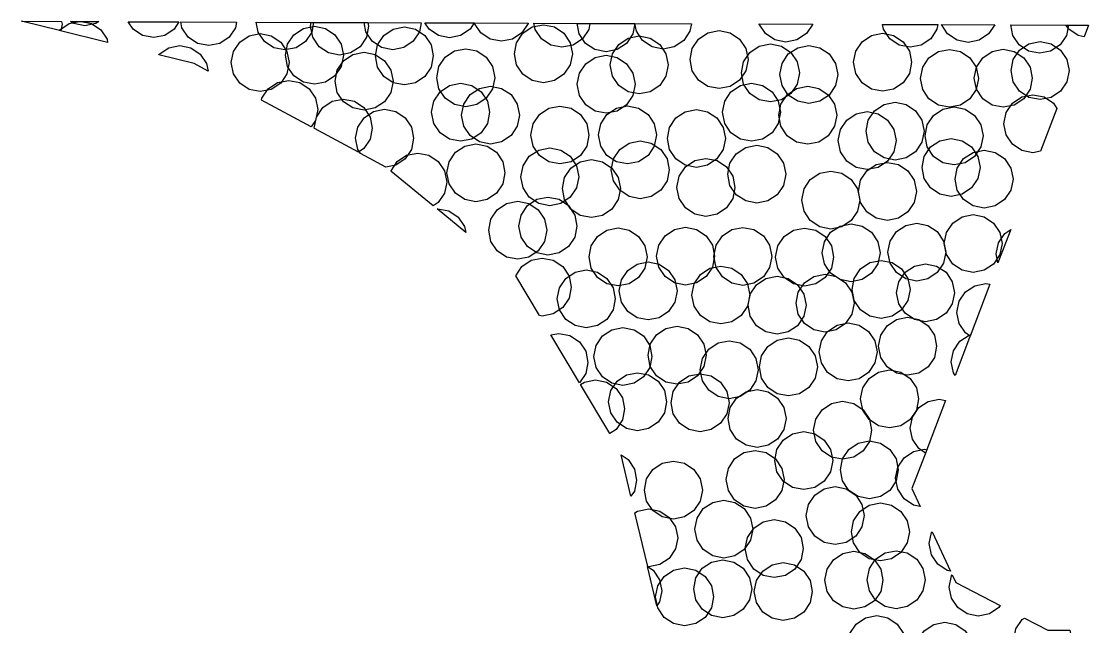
# Model space of a CAD drawing. Header units: millimetres. Extents: x -64 to 65, y -33 to 54.
# Drawn here: x -53.25 to -31.16, y 41.83 to 54.36 of the extents above; entities that cross this region are included whole.
import ezdxf

# ---------------------------------------------------------------- set-up
doc = ezdxf.new("R2010")
doc.units = ezdxf.units.MM

msp = doc.modelspace()

# ---------------------------------------------------------------- linework, layer by layer
for points in [[(-53.247, 54.363), (-52.415, 54.36), (-52.403, 54.302), (-52.431, 54.163), (-53.247, 54.363)], [(-52.463, 54.171), (-52.452, 54.187), (-52.258, 54.317), (-52.048, 54.359), (-52.007, 54.358), (-51.798, 54.317), (-51.604, 54.187), (-51.474, 53.992), (-51.461, 53.926), (-52.463, 54.171)], [(-51.644, 54.357), (-51.704, 54.316), (-51.934, 54.271), (-52.164, 54.316), (-52.228, 54.359), (-51.644, 54.357)], [(-49.985, 54.351), (-50.084, 54.202), (-50.279, 54.072), (-50.508, 54.026), (-50.738, 54.072), (-50.933, 54.202), (-51.035, 54.355), (-49.985, 54.351)], [(-48.793, 54.347), (-48.816, 54.231), (-48.946, 54.036), (-49.14, 53.906), (-49.37, 53.86), (-49.6, 53.906), (-49.794, 54.036), (-49.924, 54.231), (-49.948, 54.351), (-48.793, 54.347)], [(-47.198, 54.341), (-47.237, 54.141), (-47.367, 53.946), (-47.562, 53.816), (-47.792, 53.77), (-48.021, 53.816), (-48.216, 53.946), (-48.346, 54.141), (-48.387, 54.345), (-47.198, 54.341)], [(-46.076, 54.337), (-46.062, 54.262), (-46.107, 54.032), (-46.237, 53.838), (-46.432, 53.708), (-46.662, 53.662), (-46.891, 53.708), (-47.086, 53.838), (-47.216, 54.032), (-47.262, 54.262), (-47.246, 54.341), (-46.076, 54.337)], [(-44.97, 54.333), (-45.007, 54.145), (-45.137, 53.951), (-45.332, 53.821), (-45.562, 53.775), (-45.791, 53.821), (-45.986, 53.951), (-46.116, 54.145), (-46.154, 54.337), (-44.97, 54.333)], [(-46.628, 53.43), (-46.758, 53.236), (-46.952, 53.106), (-47.182, 53.06), (-47.411, 53.106), (-47.606, 53.236), (-47.736, 53.43), (-47.782, 53.66), (-47.736, 53.89), (-47.606, 54.084), (-47.411, 54.214), (-47.182, 54.26), (-46.952, 54.214), (-46.758, 54.084), (-46.628, 53.89), (-46.582, 53.66), (-46.628, 53.43)], [(-44.766, 53.416), (-44.896, 53.221), (-45.091, 53.091), (-45.321, 53.046), (-45.55, 53.091), (-45.745, 53.221), (-45.875, 53.416), (-45.921, 53.646), (-45.875, 53.875), (-45.745, 54.07), (-45.55, 54.2), (-45.321, 54.246), (-45.091, 54.2), (-44.896, 54.07), (-44.766, 53.875), (-44.721, 53.646), (-44.766, 53.416)], [(-43.875, 54.329), (-43.961, 54.2), (-44.156, 54.07), (-44.386, 54.024), (-44.615, 54.07), (-44.81, 54.2), (-44.898, 54.333), (-43.875, 54.329)], [(-42.758, 54.325), (-42.758, 54.321), (-42.888, 54.127), (-43.083, 53.997), (-43.313, 53.951), (-43.542, 53.997), (-43.737, 54.127), (-43.867, 54.321), (-43.868, 54.329), (-42.758, 54.325)], [(-41.89, 53.462), (-42.02, 53.267), (-42.215, 53.137), (-42.444, 53.091), (-42.674, 53.137), (-42.869, 53.267), (-42.999, 53.462), (-43.044, 53.691), (-42.999, 53.921), (-42.869, 54.115), (-42.674, 54.246), (-42.444, 54.291), (-42.215, 54.246), (-42.02, 54.115), (-41.89, 53.921), (-41.844, 53.691), (-41.89, 53.462)], [(-41.48, 54.32), (-41.505, 54.197), (-41.635, 54.003), (-41.83, 53.873), (-42.059, 53.827), (-42.289, 53.873), (-42.483, 54.003), (-42.614, 54.197), (-42.639, 54.325), (-41.48, 54.32)], [(-40.55, 54.317), (-40.593, 54.101), (-40.723, 53.907), (-40.917, 53.777), (-41.147, 53.731), (-41.377, 53.777), (-41.571, 53.907), (-41.701, 54.101), (-41.745, 54.321), (-40.55, 54.317)], [(-39.379, 54.313), (-39.41, 54.158), (-39.54, 53.963), (-39.735, 53.833), (-39.965, 53.787), (-40.194, 53.833), (-40.389, 53.963), (-40.519, 54.158), (-40.551, 54.317), (-39.379, 54.313)], [(-38.253, 53.34), (-38.383, 53.145), (-38.578, 53.015), (-38.807, 52.97), (-39.037, 53.015), (-39.232, 53.145), (-39.362, 53.34), (-39.407, 53.57), (-39.362, 53.799), (-39.232, 53.994), (-39.037, 54.124), (-38.807, 54.17), (-38.578, 54.124), (-38.383, 53.994), (-38.253, 53.799), (-38.207, 53.57), (-38.253, 53.34)], [(-36.87, 54.304), (-37, 54.11), (-37.195, 53.98), (-37.424, 53.934), (-37.654, 53.98), (-37.848, 54.11), (-37.979, 54.304), (-37.979, 54.308), (-36.87, 54.304)], [(-34.87, 53.285), (-35, 53.091), (-35.195, 52.961), (-35.424, 52.915), (-35.654, 52.961), (-35.849, 53.091), (-35.979, 53.285), (-36.024, 53.515), (-35.979, 53.745), (-35.849, 53.939), (-35.654, 54.069), (-35.424, 54.115), (-35.195, 54.069), (-35, 53.939), (-34.87, 53.745), (-34.824, 53.515), (-34.87, 53.285)], [(-34.278, 54.295), (-34.298, 54.198), (-34.428, 54.003), (-34.622, 53.873), (-34.852, 53.827), (-35.082, 53.873), (-35.276, 54.003), (-35.406, 54.198), (-35.426, 54.299), (-34.278, 54.295)], [(-33.104, 54.29), (-33.229, 54.103), (-33.424, 53.973), (-33.653, 53.928), (-33.883, 53.973), (-34.078, 54.103), (-34.205, 54.294), (-33.104, 54.29)], [(-31.579, 54.285), (-31.621, 54.071), (-31.751, 53.877), (-31.946, 53.747), (-32.176, 53.701), (-32.405, 53.747), (-32.6, 53.877), (-32.73, 54.071), (-32.773, 54.289), (-31.579, 54.285)], [(-31.159, 54.283), (-31.251, 54.043), (-31.377, 54.068), (-31.571, 54.198), (-31.63, 54.285), (-31.159, 54.283)], [(-47.75, 53.279), (-47.88, 53.085), (-48.075, 52.955), (-48.304, 52.909), (-48.534, 52.955), (-48.728, 53.085), (-48.859, 53.279), (-48.904, 53.509), (-48.859, 53.739), (-48.728, 53.933), (-48.534, 54.063), (-48.304, 54.109), (-48.075, 54.063), (-47.88, 53.933), (-47.75, 53.739), (-47.704, 53.509), (-47.75, 53.279)], [(-39.907, 53.23), (-40.037, 53.036), (-40.231, 52.905), (-40.461, 52.86), (-40.691, 52.905), (-40.885, 53.036), (-41.015, 53.23), (-41.061, 53.46), (-41.015, 53.689), (-40.885, 53.884), (-40.691, 54.014), (-40.461, 54.06), (-40.231, 54.014), (-40.037, 53.884), (-39.907, 53.689), (-39.861, 53.46), (-39.907, 53.23)], [(-37.192, 53.065), (-37.322, 52.871), (-37.516, 52.741), (-37.746, 52.695), (-37.976, 52.741), (-38.17, 52.871), (-38.3, 53.065), (-38.346, 53.295), (-38.3, 53.525), (-38.17, 53.719), (-37.976, 53.849), (-37.746, 53.895), (-37.516, 53.849), (-37.322, 53.719), (-37.192, 53.525), (-37.146, 53.295), (-37.192, 53.065)], [(-31.611, 53.114), (-31.741, 52.919), (-31.935, 52.789), (-32.165, 52.743), (-32.395, 52.789), (-32.589, 52.919), (-32.719, 53.114), (-32.765, 53.343), (-32.719, 53.573), (-32.589, 53.768), (-32.395, 53.898), (-32.165, 53.943), (-31.935, 53.898), (-31.741, 53.768), (-31.611, 53.573), (-31.565, 53.343), (-31.611, 53.114)], [(-50.404, 53.668), (-50.392, 53.686), (-50.198, 53.816), (-49.968, 53.862), (-49.739, 53.816), (-49.544, 53.686), (-49.414, 53.491), (-49.382, 53.333), (-49.672, 53.489), (-49.672, 53.489), (-50.404, 53.668)], [(-45.601, 52.893), (-45.731, 52.699), (-45.926, 52.569), (-46.155, 52.523), (-46.385, 52.569), (-46.58, 52.699), (-46.71, 52.893), (-46.755, 53.123), (-46.71, 53.353), (-46.58, 53.547), (-46.385, 53.677), (-46.155, 53.723), (-45.926, 53.677), (-45.731, 53.547), (-45.601, 53.353), (-45.555, 53.123), (-45.601, 52.893)], [(-43.497, 52.966), (-43.627, 52.771), (-43.821, 52.641), (-44.051, 52.595), (-44.281, 52.641), (-44.475, 52.771), (-44.605, 52.966), (-44.651, 53.195), (-44.605, 53.425), (-44.475, 53.62), (-44.281, 53.75), (-44.051, 53.795), (-43.821, 53.75), (-43.627, 53.62), (-43.497, 53.425), (-43.451, 53.195), (-43.497, 52.966)], [(-36.397, 53.033), (-36.527, 52.838), (-36.722, 52.708), (-36.951, 52.662), (-37.181, 52.708), (-37.375, 52.838), (-37.505, 53.033), (-37.551, 53.262), (-37.505, 53.492), (-37.375, 53.687), (-37.181, 53.817), (-36.951, 53.862), (-36.722, 53.817), (-36.527, 53.687), (-36.397, 53.492), (-36.351, 53.262), (-36.397, 53.033)], [(-33.485, 52.953), (-33.615, 52.759), (-33.81, 52.629), (-34.039, 52.583), (-34.269, 52.629), (-34.464, 52.759), (-34.594, 52.953), (-34.639, 53.183), (-34.594, 53.413), (-34.464, 53.607), (-34.269, 53.737), (-34.039, 53.783), (-33.81, 53.737), (-33.615, 53.607), (-33.485, 53.413), (-33.439, 53.183), (-33.485, 52.953)], [(-32.373, 52.956), (-32.503, 52.761), (-32.698, 52.631), (-32.928, 52.586), (-33.157, 52.631), (-33.352, 52.761), (-33.482, 52.956), (-33.528, 53.186), (-33.482, 53.415), (-33.352, 53.61), (-33.157, 53.74), (-32.928, 53.786), (-32.698, 53.74), (-32.503, 53.61), (-32.373, 53.415), (-32.328, 53.186), (-32.373, 52.956)], [(-40.589, 52.831), (-40.72, 52.636), (-40.914, 52.506), (-41.144, 52.461), (-41.373, 52.506), (-41.568, 52.636), (-41.698, 52.831), (-41.744, 53.061), (-41.698, 53.29), (-41.568, 53.485), (-41.373, 53.615), (-41.144, 53.661), (-40.914, 53.615), (-40.72, 53.485), (-40.589, 53.29), (-40.544, 53.061), (-40.589, 52.831)], [(-48.274, 52.734), (-48.267, 52.771), (-48.137, 52.965), (-47.943, 53.095), (-47.713, 53.141), (-47.483, 53.095), (-47.289, 52.965), (-47.159, 52.771), (-47.113, 52.541), (-47.159, 52.311), (-47.247, 52.179), (-48.274, 52.734)], [(-43.601, 52.25), (-43.731, 52.055), (-43.926, 51.925), (-44.156, 51.88), (-44.385, 51.925), (-44.58, 52.055), (-44.71, 52.25), (-44.756, 52.48), (-44.71, 52.709), (-44.58, 52.904), (-44.385, 53.034), (-44.156, 53.08), (-43.926, 53.034), (-43.731, 52.904), (-43.601, 52.709), (-43.556, 52.48), (-43.601, 52.25)], [(-42.983, 52.192), (-43.113, 51.997), (-43.308, 51.867), (-43.538, 51.821), (-43.767, 51.867), (-43.962, 51.997), (-44.092, 52.192), (-44.138, 52.421), (-44.092, 52.651), (-43.962, 52.846), (-43.767, 52.976), (-43.538, 53.021), (-43.308, 52.976), (-43.113, 52.846), (-42.983, 52.651), (-42.938, 52.421), (-42.983, 52.192)], [(-37.582, 52.25), (-37.712, 52.056), (-37.907, 51.926), (-38.137, 51.88), (-38.366, 51.926), (-38.561, 52.056), (-38.691, 52.25), (-38.737, 52.48), (-38.691, 52.71), (-38.561, 52.904), (-38.366, 53.034), (-38.137, 53.08), (-37.907, 53.034), (-37.712, 52.904), (-37.582, 52.71), (-37.537, 52.48), (-37.582, 52.25)], [(-36.419, 52.19), (-36.549, 51.995), (-36.743, 51.865), (-36.973, 51.82), (-37.203, 51.865), (-37.397, 51.995), (-37.527, 52.19), (-37.573, 52.42), (-37.527, 52.649), (-37.397, 52.844), (-37.203, 52.974), (-36.973, 53.02), (-36.743, 52.974), (-36.549, 52.844), (-36.419, 52.649), (-36.373, 52.42), (-36.419, 52.19)], [(-32.154, 51.676), (-32.313, 51.644), (-32.542, 51.69), (-32.737, 51.82), (-32.867, 52.015), (-32.913, 52.244), (-32.867, 52.474), (-32.737, 52.668), (-32.542, 52.799), (-32.313, 52.844), (-32.083, 52.799), (-31.888, 52.668), (-31.816, 52.561), (-32.154, 51.676)], [(-47.182, 52.144), (-47.184, 52.152), (-47.138, 52.382), (-47.008, 52.577), (-46.813, 52.707), (-46.584, 52.752), (-46.354, 52.707), (-46.159, 52.577), (-46.029, 52.382), (-45.984, 52.152), (-46.029, 51.923), (-46.159, 51.728), (-46.272, 51.653), (-47.182, 52.144)], [(-41.546, 51.78), (-41.676, 51.585), (-41.871, 51.455), (-42.1, 51.41), (-42.33, 51.455), (-42.525, 51.585), (-42.655, 51.78), (-42.7, 52.01), (-42.655, 52.239), (-42.525, 52.434), (-42.33, 52.564), (-42.1, 52.61), (-41.871, 52.564), (-41.676, 52.434), (-41.546, 52.239), (-41.5, 52.01), (-41.546, 51.78)], [(-40.148, 51.782), (-40.278, 51.587), (-40.473, 51.457), (-40.702, 51.411), (-40.932, 51.457), (-41.127, 51.587), (-41.257, 51.782), (-41.302, 52.011), (-41.257, 52.241), (-41.127, 52.436), (-40.932, 52.566), (-40.702, 52.611), (-40.473, 52.566), (-40.278, 52.436), (-40.148, 52.241), (-40.102, 52.011), (-40.148, 51.782)], [(-34.61, 51.859), (-34.74, 51.665), (-34.935, 51.535), (-35.164, 51.489), (-35.394, 51.535), (-35.589, 51.665), (-35.719, 51.859), (-35.764, 52.089), (-35.719, 52.319), (-35.589, 52.513), (-35.394, 52.643), (-35.164, 52.689), (-34.935, 52.643), (-34.74, 52.513), (-34.61, 52.319), (-34.564, 52.089), (-34.61, 51.859)], [(-33.39, 51.762), (-33.52, 51.567), (-33.715, 51.437), (-33.944, 51.391), (-34.174, 51.437), (-34.368, 51.567), (-34.498, 51.762), (-34.544, 51.991), (-34.498, 52.221), (-34.368, 52.415), (-34.174, 52.546), (-33.944, 52.591), (-33.715, 52.546), (-33.52, 52.415), (-33.39, 52.221), (-33.344, 51.991), (-33.39, 51.762)], [(-46.228, 51.629), (-46.284, 51.713), (-46.329, 51.942), (-46.284, 52.172), (-46.153, 52.367), (-45.959, 52.497), (-45.729, 52.542), (-45.5, 52.497), (-45.305, 52.367), (-45.175, 52.172), (-45.129, 51.942), (-45.175, 51.713), (-45.305, 51.518), (-45.5, 51.388), (-45.705, 51.347), (-46.228, 51.629)], [(-38.724, 51.709), (-38.854, 51.514), (-39.049, 51.384), (-39.278, 51.339), (-39.508, 51.384), (-39.703, 51.514), (-39.833, 51.709), (-39.878, 51.939), (-39.833, 52.168), (-39.703, 52.363), (-39.508, 52.493), (-39.278, 52.539), (-39.049, 52.493), (-38.854, 52.363), (-38.724, 52.168), (-38.678, 51.939), (-38.724, 51.709)], [(-35.189, 51.664), (-35.319, 51.47), (-35.514, 51.34), (-35.743, 51.294), (-35.973, 51.34), (-36.167, 51.47), (-36.297, 51.664), (-36.343, 51.894), (-36.297, 52.124), (-36.167, 52.318), (-35.973, 52.448), (-35.743, 52.494), (-35.514, 52.448), (-35.319, 52.318), (-35.189, 52.124), (-35.143, 51.894), (-35.189, 51.664)], [(-33.452, 51.108), (-33.582, 50.914), (-33.777, 50.784), (-34.007, 50.738), (-34.236, 50.784), (-34.431, 50.914), (-34.561, 51.108), (-34.607, 51.338), (-34.561, 51.568), (-34.431, 51.762), (-34.236, 51.892), (-34.007, 51.938), (-33.777, 51.892), (-33.582, 51.762), (-33.452, 51.568), (-33.407, 51.338), (-33.452, 51.108)], [(-43.284, 50.998), (-43.415, 50.803), (-43.609, 50.673), (-43.839, 50.628), (-44.068, 50.673), (-44.263, 50.803), (-44.393, 50.998), (-44.439, 51.228), (-44.393, 51.457), (-44.263, 51.652), (-44.068, 51.782), (-43.839, 51.828), (-43.609, 51.782), (-43.415, 51.652), (-43.284, 51.457), (-43.239, 51.228), (-43.284, 50.998)], [(-41.757, 50.915), (-41.887, 50.721), (-42.082, 50.591), (-42.311, 50.545), (-42.541, 50.591), (-42.735, 50.721), (-42.865, 50.915), (-42.911, 51.145), (-42.865, 51.374), (-42.735, 51.569), (-42.541, 51.699), (-42.311, 51.745), (-42.082, 51.699), (-41.887, 51.569), (-41.757, 51.374), (-41.711, 51.145), (-41.757, 50.915)], [(-39.885, 51.059), (-40.015, 50.865), (-40.21, 50.734), (-40.44, 50.689), (-40.669, 50.734), (-40.864, 50.865), (-40.994, 51.059), (-41.04, 51.289), (-40.994, 51.518), (-40.864, 51.713), (-40.669, 51.843), (-40.44, 51.889), (-40.21, 51.843), (-40.015, 51.713), (-39.885, 51.518), (-39.84, 51.289), (-39.885, 51.059)], [(-37.473, 50.968), (-37.603, 50.774), (-37.798, 50.644), (-38.027, 50.598), (-38.257, 50.644), (-38.452, 50.774), (-38.582, 50.968), (-38.627, 51.198), (-38.582, 51.428), (-38.452, 51.622), (-38.257, 51.752), (-38.027, 51.798), (-37.798, 51.752), (-37.603, 51.622), (-37.473, 51.428), (-37.427, 51.198), (-37.473, 50.968)], [(-32.768, 50.867), (-32.898, 50.672), (-33.093, 50.542), (-33.323, 50.496), (-33.552, 50.542), (-33.747, 50.672), (-33.877, 50.867), (-33.923, 51.096), (-33.877, 51.326), (-33.747, 51.521), (-33.552, 51.651), (-33.323, 51.696), (-33.093, 51.651), (-32.898, 51.521), (-32.768, 51.326), (-32.723, 51.096), (-32.768, 50.867)], [(-45.598, 51.261), (-45.597, 51.267), (-45.467, 51.461), (-45.273, 51.591), (-45.043, 51.637), (-44.813, 51.591), (-44.619, 51.461), (-44.489, 51.267), (-44.443, 51.037), (-44.489, 50.808), (-44.619, 50.613), (-44.722, 50.544), (-45.598, 51.261)], [(-40.896, 50.672), (-41.026, 50.477), (-41.221, 50.347), (-41.451, 50.301), (-41.68, 50.347), (-41.875, 50.477), (-42.005, 50.672), (-42.051, 50.901), (-42.005, 51.131), (-41.875, 51.325), (-41.68, 51.456), (-41.451, 51.501), (-41.221, 51.456), (-41.026, 51.325), (-40.896, 51.131), (-40.851, 50.901), (-40.896, 50.672)], [(-38.525, 50.696), (-38.655, 50.501), (-38.85, 50.371), (-39.079, 50.325), (-39.309, 50.371), (-39.504, 50.501), (-39.634, 50.696), (-39.679, 50.925), (-39.634, 51.155), (-39.504, 51.35), (-39.309, 51.48), (-39.079, 51.525), (-38.85, 51.48), (-38.655, 51.35), (-38.525, 51.155), (-38.479, 50.925), (-38.525, 50.696)], [(-35.941, 50.433), (-36.071, 50.239), (-36.266, 50.109), (-36.496, 50.063), (-36.725, 50.109), (-36.92, 50.239), (-37.05, 50.433), (-37.096, 50.663), (-37.05, 50.893), (-36.92, 51.087), (-36.725, 51.217), (-36.496, 51.263), (-36.266, 51.217), (-36.071, 51.087), (-35.941, 50.893), (-35.896, 50.663), (-35.941, 50.433)], [(-34.771, 50.613), (-34.901, 50.418), (-35.096, 50.288), (-35.325, 50.242), (-35.555, 50.288), (-35.749, 50.418), (-35.88, 50.613), (-35.925, 50.842), (-35.88, 51.072), (-35.749, 51.266), (-35.555, 51.396), (-35.325, 51.442), (-35.096, 51.396), (-34.901, 51.266), (-34.771, 51.072), (-34.725, 50.842), (-34.771, 50.613)], [(-42.421, 49.807), (-42.551, 49.613), (-42.746, 49.483), (-42.975, 49.437), (-43.205, 49.483), (-43.4, 49.613), (-43.53, 49.807), (-43.575, 50.037), (-43.53, 50.267), (-43.4, 50.461), (-43.205, 50.591), (-42.975, 50.637), (-42.746, 50.591), (-42.551, 50.461), (-42.421, 50.267), (-42.375, 50.037), (-42.421, 49.807)], [(-41.796, 49.895), (-41.926, 49.701), (-42.12, 49.571), (-42.35, 49.525), (-42.58, 49.571), (-42.774, 49.701), (-42.904, 49.895), (-42.95, 50.125), (-42.904, 50.354), (-42.774, 50.549), (-42.58, 50.679), (-42.35, 50.725), (-42.12, 50.679), (-41.926, 50.549), (-41.796, 50.354), (-41.75, 50.125), (-41.796, 49.895)], [(-44.645, 50.482), (-44.629, 50.485), (-44.4, 50.439), (-44.205, 50.309), (-44.075, 50.114), (-44.051, 49.995), (-44.645, 50.482)], [(-32.995, 49.534), (-33.125, 49.339), (-33.319, 49.209), (-33.549, 49.163), (-33.779, 49.209), (-33.973, 49.339), (-34.103, 49.534), (-34.149, 49.763), (-34.103, 49.993), (-33.973, 50.188), (-33.779, 50.318), (-33.549, 50.363), (-33.319, 50.318), (-33.125, 50.188), (-32.995, 49.993), (-32.949, 49.763), (-32.995, 49.534)], [(-35.521, 49.342), (-35.651, 49.148), (-35.845, 49.017), (-36.075, 48.972), (-36.304, 49.017), (-36.499, 49.148), (-36.629, 49.342), (-36.675, 49.572), (-36.629, 49.801), (-36.499, 49.996), (-36.304, 50.126), (-36.075, 50.172), (-35.845, 50.126), (-35.651, 49.996), (-35.521, 49.801), (-35.475, 49.572), (-35.521, 49.342)], [(-34.161, 49.356), (-34.291, 49.161), (-34.486, 49.031), (-34.715, 48.985), (-34.945, 49.031), (-35.139, 49.161), (-35.27, 49.356), (-35.315, 49.585), (-35.27, 49.815), (-35.139, 50.01), (-34.945, 50.14), (-34.715, 50.185), (-34.486, 50.14), (-34.291, 50.01), (-34.161, 49.815), (-34.115, 49.585), (-34.161, 49.356)], [(-40.344, 49.255), (-40.474, 49.06), (-40.669, 48.93), (-40.898, 48.885), (-41.128, 48.93), (-41.323, 49.06), (-41.453, 49.255), (-41.498, 49.485), (-41.453, 49.714), (-41.323, 49.909), (-41.128, 50.039), (-40.898, 50.085), (-40.669, 50.039), (-40.474, 49.909), (-40.344, 49.714), (-40.298, 49.485), (-40.344, 49.255)], [(-38.947, 49.272), (-39.077, 49.078), (-39.272, 48.948), (-39.502, 48.902), (-39.731, 48.948), (-39.926, 49.078), (-40.056, 49.272), (-40.102, 49.502), (-40.056, 49.732), (-39.926, 49.926), (-39.731, 50.056), (-39.502, 50.102), (-39.272, 50.056), (-39.077, 49.926), (-38.947, 49.732), (-38.902, 49.502), (-38.947, 49.272)], [(-37.761, 49.267), (-37.891, 49.073), (-38.085, 48.943), (-38.315, 48.897), (-38.545, 48.943), (-38.739, 49.073), (-38.869, 49.267), (-38.915, 49.497), (-38.869, 49.727), (-38.739, 49.921), (-38.545, 50.051), (-38.315, 50.097), (-38.085, 50.051), (-37.891, 49.921), (-37.761, 49.727), (-37.715, 49.497), (-37.761, 49.267)], [(-36.483, 49.254), (-36.613, 49.059), (-36.808, 48.929), (-37.037, 48.883), (-37.267, 48.929), (-37.462, 49.059), (-37.592, 49.254), (-37.637, 49.483), (-37.592, 49.713), (-37.462, 49.908), (-37.267, 50.038), (-37.037, 50.083), (-36.808, 50.038), (-36.613, 49.908), (-36.483, 49.713), (-36.437, 49.483), (-36.483, 49.254)], [(-33.036, 49.363), (-33.072, 49.548), (-33.027, 49.777), (-32.897, 49.972), (-32.772, 50.055), (-33.036, 49.363)], [(-43.017, 49.098), (-42.892, 49.286), (-42.697, 49.416), (-42.468, 49.461), (-42.238, 49.416), (-42.043, 49.286), (-41.913, 49.091), (-41.868, 48.861), (-41.913, 48.632), (-42.043, 48.437), (-42.238, 48.307), (-42.468, 48.261), (-42.526, 48.273), (-43.017, 49.098)], [(-39.721, 48.553), (-39.851, 48.358), (-40.046, 48.228), (-40.275, 48.182), (-40.505, 48.228), (-40.699, 48.358), (-40.83, 48.553), (-40.875, 48.782), (-40.83, 49.012), (-40.699, 49.206), (-40.505, 49.337), (-40.275, 49.382), (-40.046, 49.337), (-39.851, 49.206), (-39.721, 49.012), (-39.675, 48.782), (-39.721, 48.553)], [(-38.217, 48.469), (-38.347, 48.274), (-38.542, 48.144), (-38.771, 48.098), (-39.001, 48.144), (-39.195, 48.274), (-39.325, 48.469), (-39.371, 48.698), (-39.325, 48.928), (-39.195, 49.122), (-39.001, 49.253), (-38.771, 49.298), (-38.542, 49.253), (-38.347, 49.122), (-38.217, 48.928), (-38.171, 48.698), (-38.217, 48.469)], [(-34.901, 48.584), (-35.031, 48.389), (-35.225, 48.259), (-35.455, 48.214), (-35.685, 48.259), (-35.879, 48.389), (-36.009, 48.584), (-36.055, 48.814), (-36.009, 49.043), (-35.879, 49.238), (-35.685, 49.368), (-35.455, 49.414), (-35.225, 49.368), (-35.031, 49.238), (-34.901, 49.043), (-34.855, 48.814), (-34.901, 48.584)], [(-33.981, 48.514), (-34.111, 48.319), (-34.305, 48.189), (-34.535, 48.144), (-34.765, 48.189), (-34.959, 48.319), (-35.089, 48.514), (-35.135, 48.744), (-35.089, 48.973), (-34.959, 49.168), (-34.765, 49.298), (-34.535, 49.344), (-34.305, 49.298), (-34.111, 49.168), (-33.981, 48.973), (-33.935, 48.744), (-33.981, 48.514)], [(-41.002, 48.389), (-41.133, 48.194), (-41.327, 48.064), (-41.557, 48.018), (-41.786, 48.064), (-41.981, 48.194), (-42.111, 48.389), (-42.157, 48.618), (-42.111, 48.848), (-41.981, 49.043), (-41.786, 49.173), (-41.557, 49.218), (-41.327, 49.173), (-41.133, 49.043), (-41.002, 48.848), (-40.957, 48.618), (-41.002, 48.389)], [(-37.054, 48.258), (-37.184, 48.063), (-37.379, 47.933), (-37.608, 47.887), (-37.838, 47.933), (-38.033, 48.063), (-38.163, 48.258), (-38.208, 48.487), (-38.163, 48.717), (-38.033, 48.911), (-37.838, 49.042), (-37.608, 49.087), (-37.379, 49.042), (-37.184, 48.911), (-37.054, 48.717), (-37.008, 48.487), (-37.054, 48.258)], [(-36.06, 48.299), (-36.19, 48.105), (-36.384, 47.975), (-36.614, 47.929), (-36.844, 47.975), (-37.038, 48.105), (-37.168, 48.299), (-37.214, 48.529), (-37.168, 48.759), (-37.038, 48.953), (-36.844, 49.083), (-36.614, 49.129), (-36.384, 49.083), (-36.19, 48.953), (-36.06, 48.759), (-36.014, 48.529), (-36.06, 48.299)], [(-33.613, 47.849), (-33.709, 47.913), (-33.839, 48.107), (-33.885, 48.337), (-33.839, 48.567), (-33.709, 48.761), (-33.514, 48.891), (-33.285, 48.937), (-33.204, 48.921), (-33.613, 47.849)], [(-34.35, 47.406), (-34.481, 47.212), (-34.675, 47.081), (-34.905, 47.036), (-35.134, 47.081), (-35.329, 47.212), (-35.459, 47.406), (-35.505, 47.636), (-35.459, 47.865), (-35.329, 48.06), (-35.134, 48.19), (-34.905, 48.236), (-34.675, 48.19), (-34.481, 48.06), (-34.35, 47.865), (-34.305, 47.636), (-34.35, 47.406)], [(-40.243, 47.196), (-40.373, 47.002), (-40.567, 46.872), (-40.797, 46.826), (-41.027, 46.872), (-41.221, 47.002), (-41.351, 47.196), (-41.397, 47.426), (-41.351, 47.655), (-41.221, 47.85), (-41.027, 47.98), (-40.797, 48.026), (-40.567, 47.98), (-40.373, 47.85), (-40.243, 47.655), (-40.197, 47.426), (-40.243, 47.196)], [(-39.122, 47.22), (-39.252, 47.025), (-39.447, 46.895), (-39.677, 46.85), (-39.906, 46.895), (-40.101, 47.025), (-40.231, 47.22), (-40.277, 47.45), (-40.231, 47.679), (-40.101, 47.874), (-39.906, 48.004), (-39.677, 48.05), (-39.447, 48.004), (-39.252, 47.874), (-39.122, 47.679), (-39.077, 47.45), (-39.122, 47.22)], [(-35.583, 47.291), (-35.713, 47.096), (-35.907, 46.966), (-36.137, 46.92), (-36.366, 46.966), (-36.561, 47.096), (-36.691, 47.291), (-36.737, 47.52), (-36.691, 47.75), (-36.561, 47.945), (-36.366, 48.075), (-36.137, 48.12), (-35.907, 48.075), (-35.713, 47.945), (-35.583, 47.75), (-35.537, 47.52), (-35.583, 47.291)], [(-42.287, 47.872), (-42.123, 47.904), (-41.893, 47.859), (-41.698, 47.729), (-41.568, 47.534), (-41.523, 47.304), (-41.568, 47.075), (-41.697, 46.882), (-42.287, 47.872)], [(-38.044, 46.922), (-38.174, 46.727), (-38.369, 46.597), (-38.599, 46.552), (-38.828, 46.597), (-39.023, 46.727), (-39.153, 46.922), (-39.199, 47.152), (-39.153, 47.381), (-39.023, 47.576), (-38.828, 47.706), (-38.599, 47.752), (-38.369, 47.706), (-38.174, 47.576), (-38.044, 47.381), (-37.999, 47.152), (-38.044, 46.922)], [(-36.82, 46.979), (-36.95, 46.784), (-37.145, 46.654), (-37.374, 46.608), (-37.604, 46.654), (-37.799, 46.784), (-37.929, 46.979), (-37.974, 47.208), (-37.929, 47.438), (-37.799, 47.633), (-37.604, 47.763), (-37.374, 47.808), (-37.145, 47.763), (-36.95, 47.633), (-36.82, 47.438), (-36.774, 47.208), (-36.82, 46.979)], [(-33.924, 47.034), (-33.957, 47.085), (-34.003, 47.314), (-33.957, 47.544), (-33.827, 47.739), (-33.633, 47.869), (-33.603, 47.875), (-33.924, 47.034)], [(-39.94, 46.26), (-40.07, 46.065), (-40.265, 45.935), (-40.494, 45.889), (-40.724, 45.935), (-40.918, 46.065), (-41.048, 46.26), (-41.094, 46.489), (-41.048, 46.719), (-40.918, 46.914), (-40.724, 47.044), (-40.494, 47.089), (-40.265, 47.044), (-40.07, 46.914), (-39.94, 46.719), (-39.894, 46.489), (-39.94, 46.26)], [(-38.648, 46.239), (-38.778, 46.044), (-38.972, 45.914), (-39.202, 45.868), (-39.432, 45.914), (-39.626, 46.044), (-39.756, 46.239), (-39.802, 46.468), (-39.756, 46.698), (-39.626, 46.892), (-39.432, 47.022), (-39.202, 47.068), (-38.972, 47.022), (-38.778, 46.892), (-38.648, 46.698), (-38.602, 46.468), (-38.648, 46.239)], [(-34.724, 46.317), (-34.854, 46.123), (-35.049, 45.993), (-35.278, 45.947), (-35.508, 45.993), (-35.702, 46.123), (-35.832, 46.317), (-35.878, 46.547), (-35.832, 46.777), (-35.702, 46.971), (-35.508, 47.101), (-35.278, 47.147), (-35.049, 47.101), (-34.854, 46.971), (-34.724, 46.777), (-34.678, 46.547), (-34.724, 46.317)], [(-41.673, 46.842), (-41.593, 46.895), (-41.363, 46.941), (-41.134, 46.895), (-40.939, 46.765), (-40.809, 46.57), (-40.763, 46.341), (-40.809, 46.111), (-40.939, 45.917), (-41.07, 45.829), (-41.673, 46.842)], [(-37.467, 45.912), (-37.597, 45.717), (-37.791, 45.587), (-38.021, 45.541), (-38.25, 45.587), (-38.445, 45.717), (-38.575, 45.912), (-38.621, 46.141), (-38.575, 46.371), (-38.445, 46.565), (-38.25, 46.695), (-38.021, 46.741), (-37.791, 46.695), (-37.597, 46.565), (-37.467, 46.371), (-37.421, 46.141), (-37.467, 45.912)], [(-35.697, 45.667), (-35.827, 45.472), (-36.022, 45.342), (-36.251, 45.297), (-36.481, 45.342), (-36.676, 45.472), (-36.806, 45.667), (-36.851, 45.897), (-36.806, 46.126), (-36.676, 46.321), (-36.481, 46.451), (-36.251, 46.497), (-36.022, 46.451), (-35.827, 46.321), (-35.697, 46.126), (-35.651, 45.897), (-35.697, 45.667)], [(-34.537, 45.426), (-34.675, 45.518), (-34.805, 45.712), (-34.851, 45.942), (-34.805, 46.172), (-34.675, 46.366), (-34.48, 46.496), (-34.251, 46.542), (-34.121, 46.516), (-34.537, 45.426)], [(-36.502, 45.041), (-36.632, 44.846), (-36.826, 44.716), (-37.056, 44.67), (-37.286, 44.716), (-37.48, 44.846), (-37.61, 45.041), (-37.656, 45.27), (-37.61, 45.5), (-37.48, 45.695), (-37.286, 45.825), (-37.056, 45.87), (-36.826, 45.825), (-36.632, 45.695), (-36.502, 45.5), (-36.456, 45.27), (-36.502, 45.041)], [(-35.144, 44.849), (-35.274, 44.654), (-35.468, 44.524), (-35.698, 44.478), (-35.927, 44.524), (-36.122, 44.654), (-36.252, 44.849), (-36.298, 45.078), (-36.252, 45.308), (-36.122, 45.503), (-35.927, 45.633), (-35.698, 45.678), (-35.468, 45.633), (-35.274, 45.503), (-35.144, 45.308), (-35.098, 45.078), (-35.144, 44.849)], [(-34.817, 44.691), (-34.645, 44.323), (-34.785, 44.351), (-34.98, 44.481), (-35.11, 44.676), (-35.155, 44.905), (-35.11, 45.135), (-34.98, 45.33), (-34.785, 45.46), (-34.555, 45.505), (-34.51, 45.496), (-34.817, 44.691)], [(-40.834, 45.387), (-40.69, 45.291), (-40.56, 45.096), (-40.514, 44.866), (-40.56, 44.637), (-40.631, 44.531), (-40.834, 45.387)], [(-37.508, 44.651), (-37.638, 44.456), (-37.832, 44.326), (-38.062, 44.28), (-38.292, 44.326), (-38.486, 44.456), (-38.616, 44.651), (-38.662, 44.88), (-38.616, 45.11), (-38.486, 45.304), (-38.292, 45.435), (-38.062, 45.48), (-37.832, 45.435), (-37.638, 45.304), (-37.508, 45.11), (-37.462, 44.88), (-37.508, 44.651)], [(-39.198, 44.431), (-39.328, 44.236), (-39.523, 44.106), (-39.753, 44.061), (-39.982, 44.106), (-40.177, 44.236), (-40.307, 44.431), (-40.353, 44.661), (-40.307, 44.89), (-40.177, 45.085), (-39.982, 45.215), (-39.753, 45.261), (-39.523, 45.215), (-39.328, 45.085), (-39.198, 44.89), (-39.153, 44.661), (-39.198, 44.431)], [(-35.85, 43.902), (-35.98, 43.707), (-36.175, 43.577), (-36.405, 43.531), (-36.634, 43.577), (-36.829, 43.707), (-36.959, 43.902), (-37.005, 44.131), (-36.959, 44.361), (-36.829, 44.556), (-36.634, 44.686), (-36.405, 44.731), (-36.175, 44.686), (-35.98, 44.556), (-35.85, 44.361), (-35.805, 44.131), (-35.85, 43.902)], [(-38.155, 43.623), (-38.285, 43.428), (-38.48, 43.298), (-38.709, 43.252), (-38.939, 43.298), (-39.134, 43.428), (-39.264, 43.623), (-39.309, 43.852), (-39.264, 44.082), (-39.134, 44.276), (-38.939, 44.406), (-38.709, 44.452), (-38.48, 44.406), (-38.285, 44.276), (-38.155, 44.082), (-38.109, 43.852), (-38.155, 43.623)], [(-40.549, 44.188), (-40.494, 44.225), (-40.264, 44.271), (-40.035, 44.225), (-39.84, 44.095), (-39.71, 43.9), (-39.664, 43.671), (-39.71, 43.441), (-39.84, 43.247), (-40.035, 43.117), (-40.264, 43.071), (-40.285, 43.075), (-40.549, 44.188)], [(-34.915, 43.565), (-35.045, 43.371), (-35.239, 43.24), (-35.469, 43.195), (-35.699, 43.24), (-35.893, 43.371), (-36.023, 43.565), (-36.069, 43.795), (-36.023, 44.024), (-35.893, 44.219), (-35.699, 44.349), (-35.469, 44.395), (-35.239, 44.349), (-35.045, 44.219), (-34.915, 44.024), (-34.869, 43.795), (-34.915, 43.565)], [(-37.11, 43.22), (-37.24, 43.025), (-37.435, 42.895), (-37.665, 42.85), (-37.894, 42.895), (-38.089, 43.025), (-38.219, 43.22), (-38.265, 43.45), (-38.219, 43.679), (-38.089, 43.874), (-37.894, 44.004), (-37.665, 44.05), (-37.435, 44.004), (-37.24, 43.874), (-37.11, 43.679), (-37.065, 43.45), (-37.11, 43.22)], [(-34.015, 42.982), (-34.086, 42.997), (-34.281, 43.127), (-34.411, 43.321), (-34.457, 43.551), (-34.411, 43.781), (-34.399, 43.799), (-34.015, 42.982)], [(-35.463, 42.564), (-35.593, 42.37), (-35.788, 42.24), (-36.017, 42.194), (-36.247, 42.24), (-36.442, 42.37), (-36.572, 42.564), (-36.617, 42.794), (-36.572, 43.024), (-36.442, 43.218), (-36.247, 43.348), (-36.017, 43.394), (-35.788, 43.348), (-35.593, 43.218), (-35.463, 43.024), (-35.417, 42.794), (-35.463, 42.564)], [(-34.588, 42.576), (-34.718, 42.381), (-34.913, 42.251), (-35.142, 42.205), (-35.372, 42.251), (-35.567, 42.381), (-35.697, 42.576), (-35.742, 42.805), (-35.697, 43.035), (-35.567, 43.23), (-35.372, 43.36), (-35.142, 43.405), (-34.913, 43.36), (-34.718, 43.23), (-34.588, 43.035), (-34.542, 42.805), (-34.588, 42.576)], [(-40.286, 43.078), (-40.169, 43), (-40.039, 42.805), (-39.994, 42.576), (-40.039, 42.346), (-40.093, 42.266), (-40.286, 43.078)], [(-38.177, 42.387), (-38.308, 42.192), (-38.502, 42.062), (-38.732, 42.016), (-38.961, 42.062), (-39.156, 42.192), (-39.286, 42.387), (-39.332, 42.616), (-39.286, 42.846), (-39.156, 43.041), (-38.961, 43.171), (-38.732, 43.216), (-38.502, 43.171), (-38.308, 43.041), (-38.177, 42.846), (-38.132, 42.616), (-38.177, 42.387)], [(-36.925, 42.33), (-37.055, 42.136), (-37.25, 42.006), (-37.48, 41.96), (-37.709, 42.006), (-37.904, 42.136), (-38.034, 42.33), (-38.08, 42.56), (-38.034, 42.789), (-37.904, 42.984), (-37.709, 43.114), (-37.48, 43.16), (-37.25, 43.114), (-37.055, 42.984), (-36.925, 42.789), (-36.88, 42.56), (-36.925, 42.33)], [(-38.966, 42.22), (-39.097, 42.025), (-39.291, 41.895), (-39.521, 41.849), (-39.75, 41.895), (-39.945, 42.025), (-40.075, 42.22), (-40.121, 42.449), (-40.075, 42.679), (-39.945, 42.874), (-39.75, 43.004), (-39.521, 43.049), (-39.291, 43.004), (-39.097, 42.874), (-38.966, 42.679), (-38.921, 42.449), (-38.966, 42.22)], [(-33.906, 42.749), (-32.99, 42.272), (-33.02, 42.228), (-33.214, 42.098), (-33.444, 42.052), (-33.673, 42.098), (-33.868, 42.228), (-33.998, 42.422), (-34.044, 42.652), (-33.998, 42.882), (-33.981, 42.908), (-33.906, 42.749)], [(-34.992, 41.232), (-35.122, 41.037), (-35.317, 40.907), (-35.546, 40.862), (-35.776, 40.907), (-35.971, 41.037), (-36.101, 41.232), (-36.146, 41.462), (-36.101, 41.691), (-35.971, 41.886), (-35.776, 42.016), (-35.546, 42.062), (-35.317, 42.016), (-35.122, 41.886), (-34.992, 41.691), (-34.946, 41.462), (-34.992, 41.232)], [(-32.004, 41.759), (-31.549, 41.758), (-31.509, 41.557), (-31.555, 41.328), (-31.685, 41.133), (-31.88, 41.003), (-32.109, 40.957), (-32.339, 41.003), (-32.534, 41.133), (-32.664, 41.328), (-32.709, 41.557), (-32.664, 41.787), (-32.534, 41.981), (-32.489, 42.011), (-32.004, 41.759)], [(-33.582, 41.093), (-33.712, 40.898), (-33.907, 40.768), (-34.137, 40.723), (-34.366, 40.768), (-34.561, 40.898), (-34.691, 41.093), (-34.737, 41.323), (-34.691, 41.552), (-34.561, 41.747), (-34.366, 41.877), (-34.137, 41.923), (-33.907, 41.877), (-33.712, 41.747), (-33.582, 41.552), (-33.537, 41.323), (-33.582, 41.093)]]:
    msp.add_lwpolyline(points, close=True)

doc.saveas('drawing.dxf')
